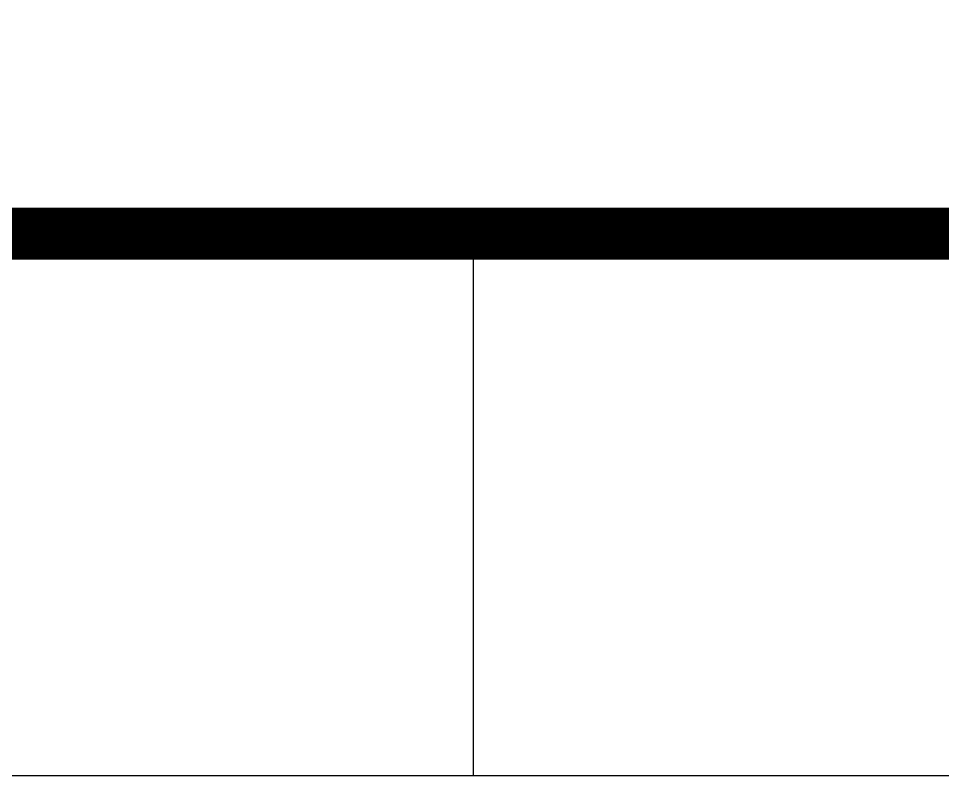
# Model space of a CAD drawing. Extents: x 635 to 1476, y -3 to 591.
# Drawn here: x 1291.49 to 1309.37, y -2.52 to 12.14 of the extents above; entities that cross this region are included whole.
import ezdxf

# ---------------------------------------------------------------- set-up
doc = ezdxf.new("R2010")
doc.units = 0
doc.header["$LTSCALE"] = 3
doc.header["$MEASUREMENT"] = 0
doc.layers.add('BORDER', color=7, linetype='CONTINUOUS')

msp = doc.modelspace()

# ---------------------------------------------------------------- linework, layer by layer
at = {"layer": 'BORDER', "color": 122}
for p, q in [((1284.06879, 8.15457), (1464.1138, 8.15457)), ((1284.06879, 8.15457), (1464.1138, 8.15457)), ((1285.06879, 8.15457), (1465.1138, 8.15457)), ((1285.06879, 8.15457), (1465.1138, 8.15457)), ((1285.06879, 8.15457), (1465.1138, 8.15457)), ((1285.06879, 8.15457), (1465.1138, 8.15457)), ((1285.06879, 8.15457), (1465.1138, 8.15457)), ((1464.28317, 7.9852), (1283.89942, 7.9852)), ((1464.28317, 7.9852), (1283.89942, 7.9852)), ((1465.28317, 7.9852), (1284.89942, 7.9852)), ((1465.28317, 7.9852), (1284.89942, 7.9852)), ((1465.28317, 7.9852), (1284.89942, 7.9852)), ((1465.28317, 7.9852), (1284.89942, 7.9852)), ((1465.28317, 7.9852), (1284.89942, 7.9852)), ((1300.2913, 7.97707), (1300.2913, -2.52293)), ((1283.64536, 7.73114), (1464.53724, 7.73114)), ((1283.64536, 7.73114), (1464.53724, 7.73114)), ((1284.64536, 7.73114), (1465.53724, 7.73114)), ((1284.64536, 7.73114), (1465.53724, 7.73114)), ((1284.64536, 7.73114), (1465.53724, 7.73114)), ((1284.64536, 7.73114), (1465.53724, 7.73114)), ((1284.64536, 7.73114), (1465.53724, 7.73114)), ((1464.7913, 7.47707), (1283.3913, 7.47707)), ((1464.7913, 7.47707), (1283.3913, 7.47707)), ((1464.7913, 7.47707), (1283.3913, 7.47707)), ((1464.7913, 7.47707), (1283.3913, 7.47707)), ((1465.7913, 7.47707), (1284.3913, 7.47707)), ((1465.7913, 7.47707), (1284.3913, 7.47707)), ((1465.7913, 7.47707), (1284.3913, 7.47707)), ((1465.7913, 7.47707), (1284.3913, 7.47707)), ((1465.7913, 7.47707), (1284.3913, 7.47707)), ((1465.7913, 7.47707), (1284.3913, 7.47707)), ((1465.7913, 7.47707), (1284.3913, 7.47707)), ((1465.7913, 7.47707), (1284.3913, 7.47707)), ((1465.7913, 7.47707), (1284.3913, 7.47707)), ((1465.7913, 7.47707), (1284.3913, 7.47707)), ((634.7913, -2.52293), (1475.7913, -2.52293))]:
    msp.add_line(p, q, dxfattribs=at)
at = {"layer": 'BORDER', "color": 122, "const_width": 1}
msp.add_lwpolyline([(660.2913, 7.97707), (1465.2913, 7.97707), (1465.2913, 580.97707), (660.2913, 580.97707)], close=True, dxfattribs=at)

doc.saveas('drawing.dxf')
